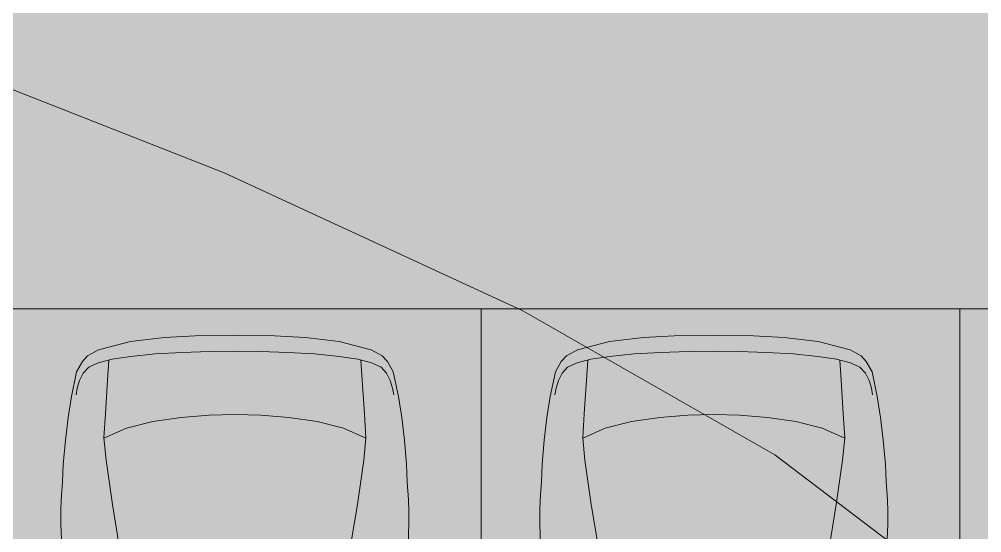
# Model space of a CAD drawing. Header units: millimetres. Extents: x 132836 to 1862386, y -330276 to -143438.
# Drawn here: x 233126 to 238152, y -266857 to -264173 of the extents above; entities that cross this region are included whole.
import ezdxf

# ---------------------------------------------------------------- set-up
doc = ezdxf.new("R2010")
doc.units = ezdxf.units.MM
doc.header["$MEASUREMENT"] = 0
doc.layers.add('Extérieur - Environnement', color=7, linetype='Continuous')
doc.layers.add('Nouveau_CN_02_00', color=7, linetype='Continuous')

msp = doc.modelspace()

# ---------------------------------------------------------------- hatches: boundary and pattern name
at = {"linetype": 'Continuous', "lineweight": 0, "true_color": 0x6f6f6f}
h = msp.add_hatch(color=8, dxfattribs=at)
h.paths.add_polyline_path([(141848.442, -275935.042), (141848.442, -295062.571), (269220.821, -293826.868), (269220.821, -270902.734), (268763.049, -270902.734), (254213.6, -271040.575), (254213.6, -163437.635), (153156.2, -163437.635), (153156.2, -271040.575), (153182.962, -271040.57), (153183.146, -272000.514, -0.40942736), (149183.681, -275935.042)])
h.paths.add_polyline_path([(158435.584, -260639.953), (155145.584, -260639.953), (155145.584, -248364.953), (155145.584, -243089.974), (155145.584, -242189.974), (158435.584, -242189.974)], flags=0)
h.paths.add_polyline_path([(196775.042, -260810.571), (196775.042, -222495.57), (186955.542, -222495.57), (186955.542, -218295.57), (196754.55, -218295.57), (196754.55, -208495.57), (196754.55, -204495.57), (193355.542, -204495.57), (193355.542, -201780.57), (193355.542, -195161.535), (195576.034, -195161.535), (195576.034, -189810.571), (217850.068, -189810.571), (217850.068, -262266.885), (245610.045, -262266.885), (245610.045, -253395.571), (245626.034, -253395.571), (246426.034, -253395.571), (247826.034, -253395.571), (247826.034, -248005.571), (247826.034, -246605.571), (245626.034, -246605.571), (245610.045, -246605.571), (245610.045, -171995.57), (212806.28, -171995.57), (161503.433, -171995.57), (161503.433, -193810.571), (161503.433, -230015.57), (161503.433, -260810.571)], flags=0)
h.paths.add_polyline_path([(162737.042, -269433.913, -0.09031866), (162858.773, -268727.623, -0.20144873), (163912.639, -267592.74, -0.10421145), (164718.006, -267415.055), (165317.979, -267409.371, -0.10404461), (166125.354, -267571.244, -0.23825546), (167284.257, -268953.318, -0.05518862), (167336.836, -269390.334), (167338.931, -269611.438), (167351.046, -270890.267), (167092.583, -271892.761, -0.26794919), (165370.083, -272909.124), (164770.11, -272914.808, -0.19371746), (163379.252, -272370.185, -0.07056876), (163028.663, -271931.262, -0.1316525), (162751.253, -270933.845)], flags=0)
h.paths.add_polyline_path([(173316.986, -273599.031), (173316.986, -273452.052), (173330.488, -267377.824, -0.3805567), (175316.986, -265609.826), (175394.714, -265609.826), (175394.714, -270609.826), (190394.714, -270609.826), (190394.714, -265609.826), (195356.191, -265609.826, -0.41421356), (196856.191, -267109.826), (196856.191, -273660.699, -0.34550161), (195137.285, -275433.432), (175327.752, -275599.002, -0.4157911)], flags=0)
h.paths.add_polyline_path([(205510.093, -271504.083, -0.13447393), (205230.948, -270484.937), (205230.948, -268984.937, -0.41421356), (207230.948, -266984.937), (207830.948, -266984.937, -0.41421356), (209830.948, -268984.937), (209830.948, -270484.937, -0.12882035), (209574.03, -271465.581, -0.27093629), (207830.948, -272484.937), (207230.948, -272484.937, -0.26498)], flags=0)
h.paths.add_polyline_path([(217862.687, -273329.325), (217869.949, -267730.336, -0.09856151), (218100.718, -266943.721), (218117.681, -266951.545, -0.258849), (219955.479, -265605.827), (219953.141, -265587.294), (220637.569, -265587.294), (220637.569, -265687.294), (220637.569, -270687.294), (250537.569, -270687.294), (250537.569, -265687.294), (252208.004, -265687.294), (254186.294, -265687.294), (254186.294, -267687.294), (254186.294, -271062.255, 0.00134576), (254186.323, -271073.021), (254197.209, -273095.233, -0.41421356), (252208.004, -275105.97), (243484.534, -275105.97, -0.00518896), (243431.438, -275116.103), (235447.992, -275196.191), (220071.012, -275253.24, -0.38655333), (217873.089, -273475.385, -0.02518922)], flags=0)
at = {"linetype": 'Continuous', "lineweight": 0, "true_color": 0xa7a7a7}
msp.add_hatch(color=253, dxfattribs=at).paths.add_polyline_path([(237379.849, -266301.745, 1), (247379.849, -266301.745, 1)])

# ---------------------------------------------------------------- linework, layer by layer
at = {"color": 255, "linetype": 'Continuous', "lineweight": 5, "flags": 128}
for points in [[(235537.569, -265687.294), (233037.569, -265687.294)], [(235537.569, -265687.294), (235537.569, -270687.294)], [(238037.569, -265687.294), (235537.569, -265687.294)], [(235537.569, -270687.294), (235537.569, -265687.294)], [(238037.569, -265687.294), (238037.569, -270687.294)], [(240537.569, -265687.294), (238037.569, -265687.294)], [(238037.569, -270687.294), (238037.569, -265687.294)]]:
    msp.add_lwpolyline(points, dxfattribs=at)
at = {"layer": 'Extérieur - Environnement', "color": 7, "linetype": 'Continuous', "lineweight": 13}
for p, q in [((233884.817, -265837.164), (233707.877, -265858.076)), ((233707.877, -265858.076), (233884.817, -265837.164)), ((234044.946, -265828.356), (233884.817, -265837.164)), ((233884.817, -265837.164), (234044.946, -265828.356)), ((234252.389, -265825.764), (234044.946, -265828.356)), ((234044.946, -265828.356), (234252.389, -265825.764)), ((234459.832, -265828.356), (234252.389, -265825.764)), ((234459.832, -265828.356), (234252.389, -265825.764)), ((234619.961, -265837.164), (234459.832, -265828.356)), ((234619.961, -265837.164), (234459.832, -265828.356)), ((234796.901, -265858.076), (234619.961, -265837.164)), ((234796.901, -265858.076), (234619.961, -265837.164)), ((236384.817, -265837.164), (236207.877, -265858.076)), ((236207.877, -265858.076), (236384.817, -265837.164)), ((236544.946, -265828.356), (236384.817, -265837.164)), ((236384.817, -265837.164), (236544.946, -265828.356)), ((236752.389, -265825.764), (236544.946, -265828.356)), ((236544.946, -265828.356), (236752.389, -265825.764)), ((236959.832, -265828.356), (236752.389, -265825.764)), ((236959.832, -265828.356), (236752.389, -265825.764)), ((237119.961, -265837.164), (236959.832, -265828.356)), ((237119.961, -265837.164), (236959.832, -265828.356)), ((237296.901, -265858.076), (237119.961, -265837.164)), ((237296.901, -265858.076), (237119.961, -265837.164)), ((233707.877, -265858.076), (233540.853, -265900.703)), ((233540.853, -265900.703), (233707.877, -265858.076)), ((234963.925, -265900.703), (234796.901, -265858.076)), ((234963.925, -265900.703), (234796.901, -265858.076)), ((236207.877, -265858.076), (236040.853, -265900.703)), ((236040.853, -265900.703), (236207.877, -265858.076)), ((237463.925, -265900.703), (237296.901, -265858.076)), ((237463.925, -265900.703), (237296.901, -265858.076)), ((233483.257, -265932.912), (233456.395, -265961.821)), ((233456.395, -265961.821), (233483.257, -265932.912)), ((233540.853, -265900.703), (233483.257, -265932.912)), ((233483.257, -265932.912), (233540.853, -265900.703)), ((233610.627, -265950.545), (233708.944, -265935.102)), ((233708.926, -265935.105), (233836.154, -265922.562)), ((233836.154, -265922.562), (233976.713, -265914.145)), ((233976.713, -265914.145), (234119.262, -265909.477)), ((234119.262, -265909.477), (234252.389, -265908.163)), ((234385.516, -265909.477), (234252.389, -265908.163)), ((234528.065, -265914.145), (234385.516, -265909.477)), ((234668.624, -265922.562), (234528.065, -265914.145)), ((234795.852, -265935.105), (234668.624, -265922.562)), ((234894.151, -265950.545), (234795.834, -265935.102)), ((235021.521, -265932.912), (234963.925, -265900.703)), ((235021.521, -265932.912), (234963.925, -265900.703)), ((235048.383, -265961.821), (235021.521, -265932.912)), ((235048.383, -265961.821), (235021.521, -265932.912)), ((235983.257, -265932.912), (235956.395, -265961.821)), ((235956.395, -265961.821), (235983.257, -265932.912)), ((236040.853, -265900.703), (235983.257, -265932.912)), ((235983.257, -265932.912), (236040.853, -265900.703)), ((236110.627, -265950.545), (236208.944, -265935.102)), ((236208.926, -265935.105), (236336.154, -265922.562)), ((236336.154, -265922.562), (236476.713, -265914.145)), ((236476.713, -265914.145), (236619.262, -265909.477)), ((236619.262, -265909.477), (236752.389, -265908.163)), ((236885.516, -265909.477), (236752.389, -265908.163)), ((237028.065, -265914.145), (236885.516, -265909.477)), ((237168.624, -265922.562), (237028.065, -265914.145)), ((237295.852, -265935.105), (237168.624, -265922.562)), ((237394.151, -265950.545), (237295.834, -265935.102)), ((237521.521, -265932.912), (237463.925, -265900.703)), ((237521.521, -265932.912), (237463.925, -265900.703)), ((237548.383, -265961.821), (237521.521, -265932.912)), ((237548.383, -265961.821), (237521.521, -265932.912)), ((233456.395, -265961.821), (233425.744, -266016.54)), ((233425.744, -266016.54), (233456.395, -265961.821)), ((233460.404, -266022.127), (233489.025, -265991.939)), ((233489.025, -265991.939), (233538.703, -265969.4)), ((233610.627, -265950.545), (233538.703, -265969.4)), ((233594.662, -265954.731), (233587.53, -266059.811)), ((234894.151, -265950.545), (234966.075, -265969.4)), ((234910.116, -265954.731), (234917.248, -266059.811)), ((235015.753, -265991.939), (234966.075, -265969.4)), ((235044.374, -266022.127), (235015.753, -265991.939)), ((235079.034, -266016.54), (235048.383, -265961.821)), ((235079.034, -266016.54), (235048.383, -265961.821)), ((235956.395, -265961.821), (235925.744, -266016.54)), ((235925.744, -266016.54), (235956.395, -265961.821)), ((235960.404, -266022.127), (235989.025, -265991.939)), ((235989.025, -265991.939), (236038.703, -265969.4)), ((236110.627, -265950.545), (236038.703, -265969.4)), ((236094.662, -265954.731), (236087.53, -266059.811)), ((237394.151, -265950.545), (237466.075, -265969.4)), ((237410.116, -265954.731), (237417.248, -266059.811)), ((237515.753, -265991.939), (237466.075, -265969.4)), ((237544.374, -266022.127), (237515.753, -265991.939)), ((237579.034, -266016.54), (237548.383, -265961.821)), ((237579.034, -266016.54), (237548.383, -265961.821)), ((233425.744, -266016.54), (233398.848, -266145.59)), ((233398.848, -266145.59), (233425.744, -266016.54)), ((233441.542, -266060.723), (233460.404, -266022.127)), ((235063.236, -266060.723), (235044.374, -266022.127)), ((235105.93, -266145.59), (235079.034, -266016.54)), ((235105.93, -266145.59), (235079.034, -266016.54)), ((235925.744, -266016.54), (235898.848, -266145.59)), ((235898.848, -266145.59), (235925.744, -266016.54)), ((235941.542, -266060.723), (235960.404, -266022.127)), ((237563.236, -266060.723), (237544.374, -266022.127)), ((237605.93, -266145.59), (237579.034, -266016.54)), ((237605.93, -266145.59), (237579.034, -266016.54)), ((233429.261, -266101.535), (233441.542, -266060.723)), ((233587.53, -266059.811), (233576.634, -266235.469)), ((234917.248, -266059.811), (234928.144, -266235.469)), ((235075.517, -266101.535), (235063.236, -266060.723)), ((235929.261, -266101.535), (235941.542, -266060.723)), ((236087.53, -266059.811), (236076.634, -266235.469)), ((237417.248, -266059.811), (237428.144, -266235.469)), ((237575.517, -266101.535), (237563.236, -266060.723)), ((233422.864, -266135.297), (233429.261, -266101.535)), ((235081.914, -266135.297), (235075.517, -266101.535)), ((235922.864, -266135.297), (235929.261, -266101.535)), ((237581.914, -266135.297), (237575.517, -266101.535)), ((233398.848, -266145.59), (233381.554, -266254.371)), ((233398.848, -266145.59), (233381.554, -266254.371)), ((235123.224, -266254.371), (235105.93, -266145.59)), ((235105.93, -266145.59), (235123.224, -266254.371)), ((235898.848, -266145.59), (235881.554, -266254.371)), ((235898.848, -266145.59), (235881.554, -266254.371)), ((237623.224, -266254.371), (237605.93, -266145.59)), ((237605.93, -266145.59), (237623.224, -266254.371)), ((233576.634, -266235.469), (233568.343, -266361.049)), ((234117.636, -266242.406), (233971.107, -266253.728)), ((234252.389, -266238.96), (234117.636, -266242.406)), ((234252.389, -266238.96), (234387.142, -266242.406)), ((234387.142, -266242.406), (234533.671, -266253.728)), ((234928.144, -266235.469), (234936.435, -266361.049)), ((236076.634, -266235.469), (236068.343, -266361.049)), ((236617.636, -266242.406), (236471.107, -266253.728)), ((236752.389, -266238.96), (236617.636, -266242.406)), ((236752.389, -266238.96), (236887.142, -266242.406)), ((236887.142, -266242.406), (237033.671, -266253.728)), ((237428.144, -266235.469), (237436.435, -266361.049)), ((233381.555, -266254.36), (233367.732, -266372.439)), ((233381.555, -266254.36), (233367.732, -266372.439)), ((233381.554, -266254.371), (233381.555, -266254.36)), ((233823.551, -266275.57), (233685.731, -266310.612)), ((233971.107, -266253.728), (233823.551, -266275.57)), ((234533.671, -266253.728), (234681.227, -266275.57)), ((234681.227, -266275.57), (234819.047, -266310.612)), ((235123.222, -266254.36), (235137.046, -266372.439)), ((235137.046, -266372.439), (235123.224, -266254.371)), ((235881.555, -266254.36), (235867.732, -266372.439)), ((235881.555, -266254.36), (235867.732, -266372.439)), ((235881.554, -266254.371), (235881.555, -266254.36)), ((236323.551, -266275.57), (236185.731, -266310.612)), ((236471.107, -266253.728), (236323.551, -266275.57)), ((237033.671, -266253.728), (237181.227, -266275.57)), ((237181.227, -266275.57), (237319.047, -266310.612)), ((237623.222, -266254.36), (237637.046, -266372.439)), ((237637.046, -266372.439), (237623.224, -266254.371)), ((233685.731, -266310.612), (233568.41, -266361.74)), ((234819.047, -266310.612), (234936.367, -266361.74)), ((236185.731, -266310.612), (236068.41, -266361.74)), ((237319.047, -266310.612), (237436.367, -266361.74)), ((233367.732, -266372.439), (233356.209, -266500.926)), ((233356.209, -266500.926), (233367.732, -266372.439)), ((233568.343, -266361.049), (233579.684, -266476.985)), ((234936.435, -266361.049), (234925.094, -266476.985)), ((235148.569, -266500.926), (235137.046, -266372.439)), ((235148.569, -266500.926), (235137.046, -266372.439)), ((235867.732, -266372.439), (235856.209, -266500.926)), ((235856.209, -266500.926), (235867.732, -266372.439)), ((236068.343, -266361.049), (236079.684, -266476.985)), ((237436.435, -266361.049), (237425.094, -266476.985)), ((237648.569, -266500.926), (237637.046, -266372.439)), ((237648.569, -266500.926), (237637.046, -266372.439)), ((233579.684, -266476.985), (233612.483, -266709.08)), ((234925.094, -266476.985), (234892.295, -266709.08)), ((236079.684, -266476.985), (236112.483, -266709.08)), ((237425.094, -266476.985), (237392.295, -266709.08)), ((233356.209, -266500.926), (233352.413, -266589.935)), ((233352.413, -266589.935), (233356.209, -266500.926)), ((235152.365, -266589.935), (235148.569, -266500.926)), ((235152.365, -266589.935), (235148.569, -266500.926)), ((235856.209, -266500.926), (235852.413, -266589.935)), ((235852.413, -266589.935), (235856.209, -266500.926)), ((237652.365, -266589.935), (237648.569, -266500.926)), ((237652.365, -266589.935), (237648.569, -266500.926)), ((233352.413, -266589.935), (233345.988, -266685.688)), ((233345.988, -266685.688), (233352.413, -266589.935)), ((235158.789, -266685.688), (235152.365, -266589.935)), ((235158.789, -266685.688), (235152.365, -266589.935)), ((235852.413, -266589.935), (235845.988, -266685.688)), ((235845.988, -266685.688), (235852.413, -266589.935)), ((237658.789, -266685.688), (237652.365, -266589.935)), ((237658.789, -266685.688), (237652.365, -266589.935)), ((233345.988, -266685.688), (233344.224, -266743.57)), ((233344.224, -266743.57), (233345.988, -266685.688)), ((235160.554, -266743.57), (235158.789, -266685.688)), ((235160.554, -266743.57), (235158.789, -266685.688)), ((235845.988, -266685.688), (235844.224, -266743.57)), ((235844.224, -266743.57), (235845.988, -266685.688)), ((237660.554, -266743.57), (237658.789, -266685.688)), ((237660.554, -266743.57), (237658.789, -266685.688)), ((233344.224, -266743.57), (233344.179, -266812.144)), ((233344.224, -266743.57), (233344.179, -266812.144)), ((233612.483, -266709.08), (233648.655, -266924.692)), ((234892.295, -266709.08), (234856.123, -266924.692)), ((235160.599, -266812.144), (235160.554, -266743.57)), ((235160.554, -266743.57), (235160.599, -266812.144)), ((235844.224, -266743.57), (235844.179, -266812.144)), ((235844.224, -266743.57), (235844.179, -266812.144)), ((236112.483, -266709.08), (236148.655, -266924.692)), ((237392.295, -266709.08), (237356.123, -266924.692)), ((237660.599, -266812.144), (237660.554, -266743.57)), ((237660.554, -266743.57), (237660.599, -266812.144)), ((233344.179, -266812.144), (233351.44, -267015.116)), ((233351.44, -267015.116), (233344.179, -266812.144)), ((235153.338, -267015.116), (235160.599, -266812.144)), ((235153.338, -267015.116), (235160.599, -266812.144)), ((235844.179, -266812.144), (235851.44, -267015.116)), ((235851.44, -267015.116), (235844.179, -266812.144)), ((237653.338, -267015.116), (237660.599, -266812.144)), ((237653.338, -267015.116), (237660.599, -266812.144))]:
    msp.add_line(p, q, dxfattribs=at)
at = {"layer": 'Nouveau_CN_02_00', "color": 8, "linetype": 'Continuous', "lineweight": 5, "flags": 128}
msp.add_lwpolyline([(230637.173, -263335.293), (232464.376, -264294.523), (234195.459, -264976.433), (235756.052, -265697.267), (237071.785, -266450.037), (238091.72, -267225.7), (238858.647, -268006.971)], dxfattribs=at)

doc.saveas('drawing.dxf')
